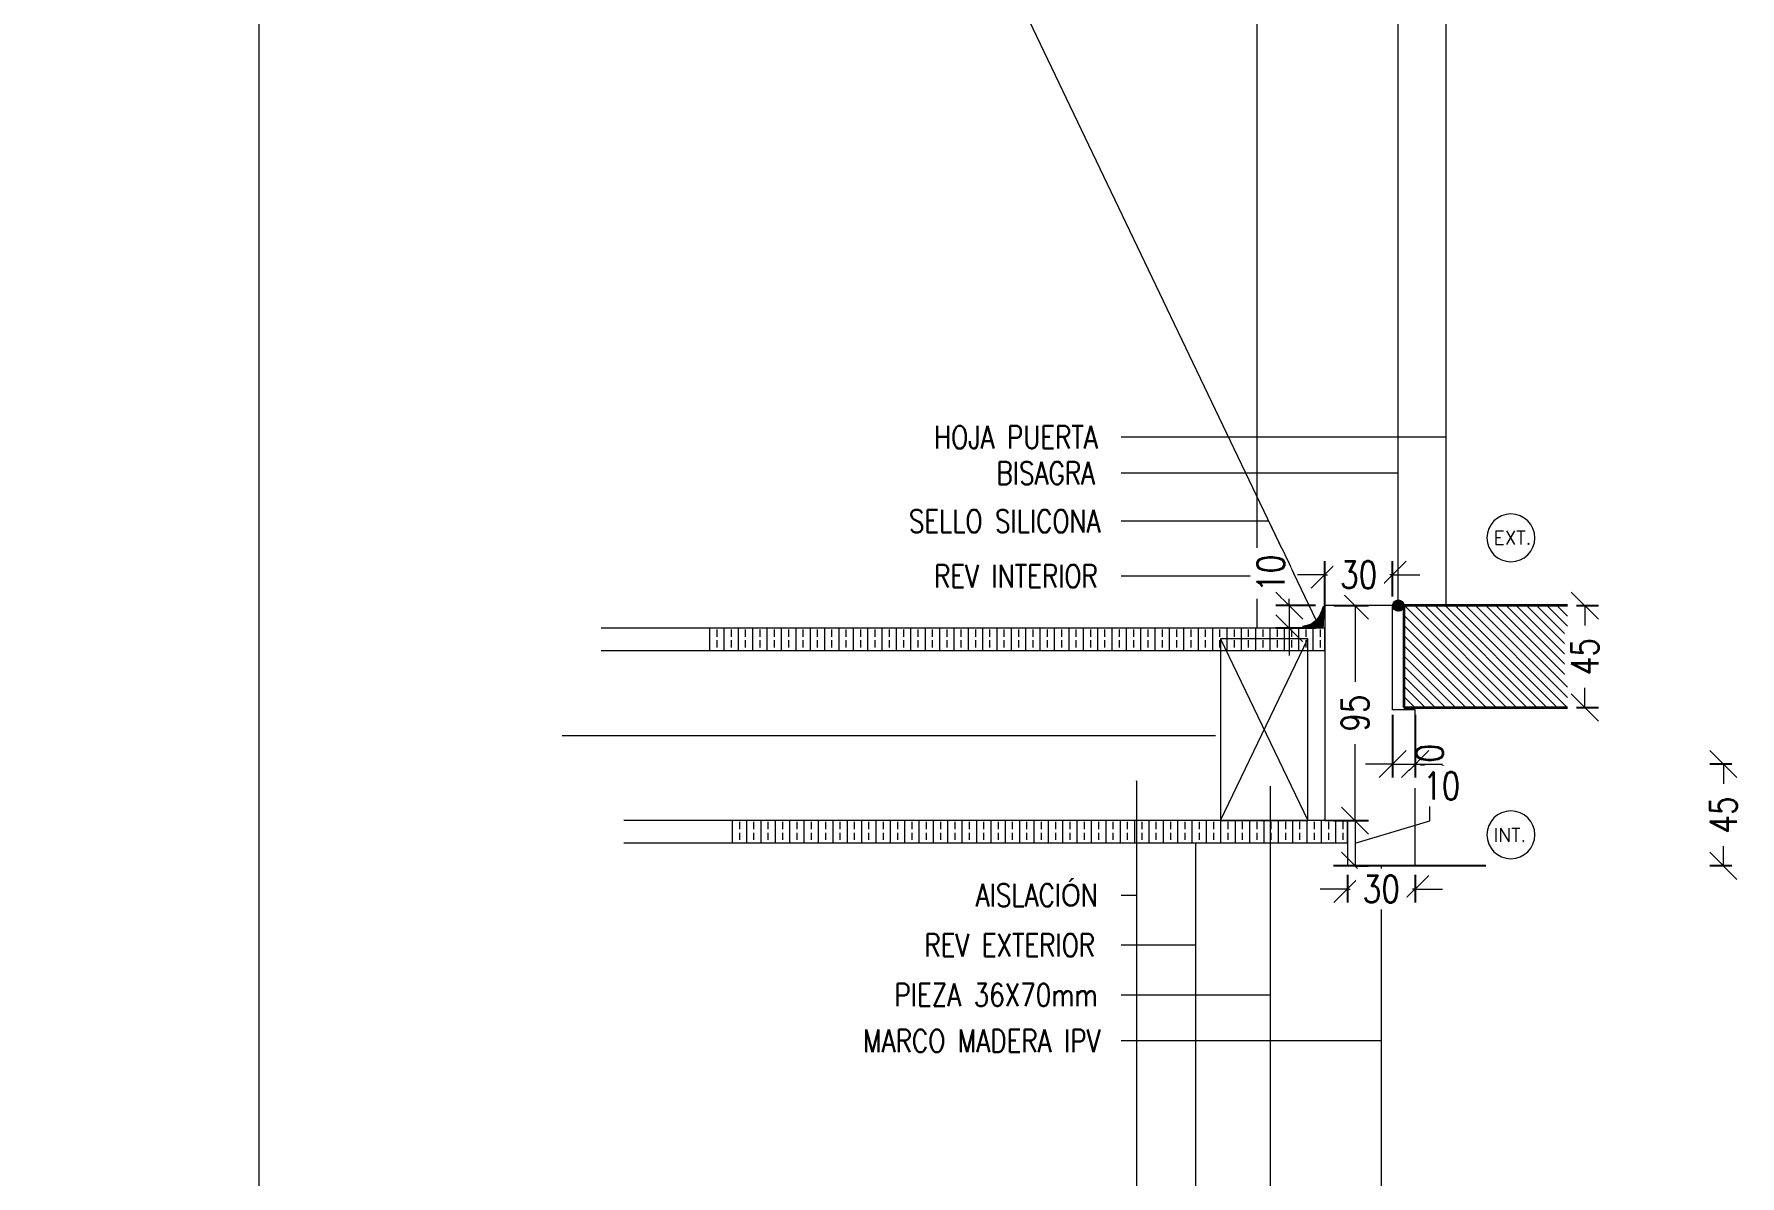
# Model space of a CAD drawing. Header units: metres. Extents: x -2 to 690, y -116 to 73.
# Drawn here: x 185.796 to 186.55, y 32.74 to 33.244 of the extents above; entities that cross this region are included whole.
import ezdxf

# ---------------------------------------------------------------- set-up
doc = ezdxf.new("R2010")
doc.units = ezdxf.units.M
doc.header["$LTSCALE"] = 5
doc.header["$MEASUREMENT"] = 0
doc.layers.get('0').update_dxf_attribs({"color": 30})
doc.layers.get('DEFPOINTS').update_dxf_attribs({"color": 210})
for name, color, linetype, lineweight in [('A-ANNO-DIMS', 3, 'Continuous', 18), ('A-ANNO-SYMB', 3, 'Continuous', 18), ('A-ANNO-TEXT', 3, 'Continuous', 18), ('A-DETL-PATT', 8, 'Continuous', 18), ('A-ELEV-MBE1', 7, 'Continuous', 35), ('A-ELEV-MBE2', 4, 'Continuous', 25), ('A-WALL-PATT', 8, 'Continuous', 18), ('A-WALL-STUD', 3, 'Continuous', 18)]:
    doc.layers.add(name, color=color, linetype=linetype, lineweight=lineweight)
doc.styles.add('E-ROMANS', font='romans.shx', dxfattribs={"width": 0.8})
doc.dimstyles.new('E-0010_TICK_12', dxfattribs={"dimscale": 0.001, "dimtxt": 12, "dimasz": 12, "dimexe": 6, "dimexo": 4, "dimgap": 6, "dimtad": 0, "dimdec": 0, "dimlfac": 1000, "dimzin": 0, "dimdsep": 46, "dimtxsty": 'E-ROMANS', "dimblk": 'OBLIQUE', "dimcen": 6, "dimclrd": 256, "dimclre": 256, "dimclrt": 256, "dimadec": 0, "dimazin": 0, "dimtfac": 1, "dimtdec": 0, "dimtmove": 1, "dimatfit": 3, "dimldrblk": 'OPEN90', "dimfxl": 1, "dimtfill": 1, "dimtolj": 1, "dimtzin": 0, "dimlwd": -1, "dimarcsym": 0})
doc.dimstyles.new('E-0100_TICK_12', dxfattribs={"dimscale": 0.001, "dimtxt": 120, "dimasz": 120, "dimexe": 60, "dimexo": 40, "dimgap": 60, "dimtad": 0, "dimzin": 0, "dimdsep": 46, "dimtxsty": 'E-ROMANS', "dimblk": 'OBLIQUE', "dimcen": 60, "dimclrd": 256, "dimclre": 256, "dimclrt": 256, "dimadec": 0, "dimazin": 0, "dimtfac": 1, "dimtmove": 1, "dimatfit": 3, "dimldrblk": 'OPEN90', "dimfxl": 1, "dimtfill": 1, "dimtolj": 1, "dimtzin": 0, "dimlwd": -1, "dimarcsym": 0})

# ---------------------------------------------------------------- blocks, each defined once
blk = doc.blocks.new('_Oblique')
at = {"color": 0, "linetype": 'ByBlock', "lineweight": -2}
blk.add_line((-0.5, -0.5), (0.5, 0.5), dxfattribs=at)
blk = doc.blocks.new('*D1818')
at = {"layer": 'A-ANNO-DIMS', "lineweight": -2, "transparency": 16777216}
for p, q in [((186.4780332217784, 32.99164758499621), (186.4877338362904, 32.99164758499621)), ((186.4780332217784, 32.94664758499622), (186.4877338362904, 32.94664758499622))]:
    blk.add_line(p, q, dxfattribs=at)
at = {"layer": 'A-ANNO-DIMS', "transparency": 16777216}
for p, q in [((186.4817338362904, 32.99164758499621), (186.4817338362904, 32.98291901356765)), ((186.4817338362904, 32.94664758499622), (186.4817338362904, 32.95537615642478))]:
    blk.add_line(p, q, dxfattribs=at)
at = {"layer": 'DEFPOINTS', "color": 0, "transparency": 16777216}
for p in [(186.4740332217784, 32.99164758499621), (186.4817338362904, 32.99164758499621), (186.4740332217784, 32.94664758499622)]:
    blk.add_point(p, dxfattribs=at)
at = {"layer": 'A-ANNO-DIMS', "transparency": 16777216, "xscale": 0.012, "yscale": 0.012, "zscale": 0.012}
for p, rotation in [((186.4817338362904, 32.99164758499621), 90), ((186.4817338362904, 32.94664758499622), 270)]:
    blk.add_blockref('_Oblique', p, dxfattribs=dict(at, rotation=rotation))
at = {"layer": 'A-ANNO-DIMS', "transparency": 16777216, "insert": (186.4817338362904, 32.96914758499624), "char_height": 0.012, "attachment_point": 5, "rotation": 90, "style": 'E-ROMANS', "bg_fill": 3, "box_fill_scale": 1.25, "bg_fill_color": 256, "bg_fill_true_color": 13158600, "bg_fill_transparency": 0}
blk.add_mtext('\\A1;45', dxfattribs=at)
blk = doc.blocks.new('_Open90')
at = {"color": 0, "linetype": 'ByBlock', "lineweight": -2}
for p, q in [((0, 0), (-1, 0)), ((-0.5, 0.5), (0, 0)), ((0, 0), (-0.5, -0.5))]:
    blk.add_line(p, q, dxfattribs=at)
blk = doc.blocks.new('*D1819')
at = {"layer": 'A-ANNO-DIMS', "lineweight": -2, "transparency": 16777216}
for p, q in [((186.5466302617256, 32.92164758499619), (186.5369296472135, 32.92164758499619)), ((186.5466302617256, 32.87664758499621), (186.5369296472135, 32.87664758499621))]:
    blk.add_line(p, q, dxfattribs=at)
at = {"layer": 'A-ANNO-DIMS', "transparency": 16777216}
for p, q in [((186.5429296472135, 32.92164758499619), (186.5429296472135, 32.91291901356763)), ((186.5429296472135, 32.87664758499621), (186.5429296472135, 32.88537615642477))]:
    blk.add_line(p, q, dxfattribs=at)
at = {"layer": 'DEFPOINTS', "color": 0, "transparency": 16777216}
for p in [(186.5506302617256, 32.92164758499619), (186.5429296472135, 32.87664758499621), (186.5506302617256, 32.87664758499621)]:
    blk.add_point(p, dxfattribs=at)
at = {"layer": 'A-ANNO-DIMS', "transparency": 16777216, "xscale": 0.012, "yscale": 0.012, "zscale": 0.012}
for p, rotation in [((186.5429296472135, 32.92164758499619), 90), ((186.5429296472135, 32.87664758499621), 270)]:
    blk.add_blockref('_Oblique', p, dxfattribs=dict(at, rotation=rotation))
at = {"layer": 'A-ANNO-DIMS', "transparency": 16777216, "insert": (186.5429296472135, 32.89914758499623), "char_height": 0.012, "attachment_point": 5, "rotation": 90, "style": 'E-ROMANS', "bg_fill": 3, "box_fill_scale": 1.25, "bg_fill_color": 256, "bg_fill_true_color": 13158600, "bg_fill_transparency": 0}
blk.add_mtext('\\A1;45', dxfattribs=at)
blk = doc.blocks.new('*D1692')
at = {"layer": 'A-ANNO-DIMS', "transparency": 16777216}
for p, q in [((186.3510925104482, 32.99164758499621), (186.3510925104482, 33.00364758499621)), ((186.3510925104482, 32.9816475849962), (186.3510925104482, 32.9696475849962))]:
    blk.add_line(p, q, dxfattribs=at)
at = {"layer": 'A-ANNO-DIMS', "lineweight": -2, "transparency": 16777216}
for p, q in [((186.3627610731534, 32.99164758499621), (186.3450925104482, 32.99164758499621)), ((186.3627610731534, 32.9816475849962), (186.3450925104482, 32.9816475849962))]:
    blk.add_line(p, q, dxfattribs=at)
at = {"layer": 'DEFPOINTS', "color": 0, "transparency": 16777216}
for p in [(186.3667610731534, 32.99164758499621), (186.3510925104482, 32.9816475849962), (186.3667610731534, 32.9816475849962)]:
    blk.add_point(p, dxfattribs=at)
at = {"layer": 'A-ANNO-DIMS', "transparency": 16777216, "xscale": 0.012, "yscale": 0.012, "zscale": 0.012, "rotation": 90}
blk.add_blockref('_Oblique', (186.3510925104482, 32.9816475849962), dxfattribs=at)
at = {"layer": 'A-ANNO-DIMS', "transparency": 16777216, "insert": (186.3429576155907, 33.00590887983687), "char_height": 0.012, "attachment_point": 5, "rotation": 90, "style": 'E-ROMANS', "bg_fill": 3, "box_fill_scale": 1.25, "bg_fill_color": 256, "bg_fill_true_color": 13158600, "bg_fill_transparency": 0}
blk.add_mtext('\\A1;10', dxfattribs=at)
at = {"layer": 'A-ANNO-DIMS', "transparency": 16777216}
blk.add_line((186.3510925104482, 32.99164758499621), (186.3510925104482, 32.9816475849962), dxfattribs=at)
at = {"layer": 'A-ANNO-DIMS', "transparency": 16777216, "xscale": 0.012, "yscale": 0.012, "zscale": 0.012, "rotation": 270}
blk.add_blockref('_Oblique', (186.3510925104482, 32.99164758499621), dxfattribs=at)
blk = doc.blocks.new('*D1693')
at = {"layer": 'A-ANNO-DIMS', "lineweight": -2, "transparency": 16777216}
for p, q in [((186.3707610731533, 32.99164758499621), (186.3861671296561, 32.99164758499621)), ((186.3707610731533, 32.8966475849962), (186.3861671296561, 32.8966475849962))]:
    blk.add_line(p, q, dxfattribs=at)
at = {"layer": 'A-ANNO-DIMS', "transparency": 16777216}
for p, q in [((186.3801671296561, 32.99164758499621), (186.3801671296561, 32.95791901356763)), ((186.3801671296561, 32.8966475849962), (186.3801671296561, 32.93037615642477))]:
    blk.add_line(p, q, dxfattribs=at)
at = {"layer": 'DEFPOINTS', "color": 0, "transparency": 16777216}
for p in [(186.3667610731534, 32.99164758499621), (186.3801671296561, 32.99164758499621), (186.3667610731534, 32.8966475849962)]:
    blk.add_point(p, dxfattribs=at)
at = {"layer": 'A-ANNO-DIMS', "transparency": 16777216, "xscale": 0.012, "yscale": 0.012, "zscale": 0.012}
for p, rotation in [((186.3801671296561, 32.99164758499621), 90), ((186.3801671296561, 32.8966475849962), 270)]:
    blk.add_blockref('_Oblique', p, dxfattribs=dict(at, rotation=rotation))
at = {"layer": 'A-ANNO-DIMS', "transparency": 16777216, "insert": (186.3801671296561, 32.94414758499623), "char_height": 0.012, "attachment_point": 5, "rotation": 90, "style": 'E-ROMANS', "bg_fill": 3, "box_fill_scale": 1.25, "bg_fill_color": 256, "bg_fill_true_color": 13158600, "bg_fill_transparency": 0}
blk.add_mtext('\\A1;95', dxfattribs=at)
blk = doc.blocks.new('*D1694')
at = {"layer": 'A-ANNO-DIMS', "lineweight": -2, "transparency": 16777216}
for p, q in [((186.3667610731534, 32.9856475849962), (186.3667610731534, 33.01130474779281)), ((186.3967610731534, 32.99564758499621), (186.3967610731534, 33.01130474779281))]:
    blk.add_line(p, q, dxfattribs=at)
at = {"layer": 'A-ANNO-DIMS', "transparency": 16777216}
for p, q in [((186.3667610731534, 33.00530474779281), (186.3547610731534, 33.00530474779281)), ((186.3667610731534, 33.00530474779281), (186.3679896445819, 33.00530474779281)), ((186.3967610731534, 33.00530474779281), (186.3955325017248, 33.00530474779281)), ((186.3967610731534, 33.00530474779281), (186.4087610731534, 33.00530474779281))]:
    blk.add_line(p, q, dxfattribs=at)
at = {"layer": 'DEFPOINTS', "color": 0, "transparency": 16777216}
for p in [(186.3667610731534, 33.00530474779281), (186.3967610731534, 32.99164758499621), (186.3667610731534, 32.9816475849962)]:
    blk.add_point(p, dxfattribs=at)
at = {"layer": 'A-ANNO-DIMS', "transparency": 16777216, "xscale": 0.012, "yscale": 0.012, "zscale": 0.012}
blk.add_blockref('_Oblique', (186.3667610731534, 33.00530474779281), dxfattribs=at)
at = {"layer": 'A-ANNO-DIMS', "transparency": 16777216, "xscale": 0.012, "yscale": 0.012, "zscale": 0.012, "rotation": 180}
blk.add_blockref('_Oblique', (186.3967610731534, 33.00530474779281), dxfattribs=at)
at = {"layer": 'A-ANNO-DIMS', "transparency": 16777216, "insert": (186.3817610731534, 33.00530474779281), "char_height": 0.012, "attachment_point": 5, "style": 'E-ROMANS', "bg_fill": 3, "box_fill_scale": 1.25, "bg_fill_color": 256, "bg_fill_true_color": 13158600, "bg_fill_transparency": 0}
blk.add_mtext('\\A1;30', dxfattribs=at)
blk = doc.blocks.new('*D1695')
at = {"layer": 'A-ANNO-DIMS', "transparency": 16777216}
for p, q in [((186.4131671296561, 32.89654758499623), (186.4131671296561, 32.90854758499623)), ((186.3801671296561, 32.89664758499622), (186.3801671296561, 32.87664758499622)), ((186.3801671296561, 32.88664758499623), (186.4131671296561, 32.89654758499623))]:
    blk.add_line(p, q, dxfattribs=at)
at = {"layer": 'A-ANNO-DIMS', "lineweight": -2, "transparency": 16777216}
for p, q in [((186.3807610731533, 32.89664758499622), (186.3861671296561, 32.89664758499622)), ((186.3807610731533, 32.87664758499622), (186.3861671296561, 32.87664758499622))]:
    blk.add_line(p, q, dxfattribs=at)
at = {"layer": 'DEFPOINTS', "color": 0, "transparency": 16777216}
for p in [(186.3767610731533, 32.89664758499622), (186.3767610731533, 32.87664758499622), (186.3801671296561, 32.87664758499622)]:
    blk.add_point(p, dxfattribs=at)
at = {"layer": 'A-ANNO-DIMS', "transparency": 16777216, "xscale": 0.012, "yscale": 0.012, "zscale": 0.012}
for p, rotation in [((186.3801671296561, 32.89664758499622), 90), ((186.3801671296561, 32.87664758499622), 270)]:
    blk.add_blockref('_Oblique', p, dxfattribs=dict(at, rotation=rotation))
at = {"layer": 'A-ANNO-DIMS', "transparency": 16777216, "insert": (186.4131671296561, 32.92231901356769), "char_height": 0.012, "attachment_point": 5, "rotation": 90, "style": 'E-ROMANS', "bg_fill": 3, "box_fill_scale": 1.25, "bg_fill_color": 256, "bg_fill_true_color": 13158600, "bg_fill_transparency": 0}
blk.add_mtext('\\A1;20', dxfattribs=at)
blk = doc.blocks.new('*D1696')
at = {"layer": 'A-ANNO-DIMS', "lineweight": -2, "transparency": 16777216}
for p, q in [((186.3767610731533, 32.87264758499622), (186.3767610731533, 32.86040465640285)), ((186.4067610731533, 32.87264758499622), (186.4067610731533, 32.86040465640285))]:
    blk.add_line(p, q, dxfattribs=at)
at = {"layer": 'A-ANNO-DIMS', "transparency": 16777216}
for p, q in [((186.3767610731533, 32.86640465640285), (186.3647610731533, 32.86640465640285)), ((186.3767610731533, 32.86640465640285), (186.3779896445819, 32.86640465640285)), ((186.4067610731533, 32.86640465640285), (186.4055325017248, 32.86640465640285)), ((186.4067610731533, 32.86640465640285), (186.4187610731533, 32.86640465640285))]:
    blk.add_line(p, q, dxfattribs=at)
at = {"layer": 'DEFPOINTS', "color": 0, "transparency": 16777216}
for p in [(186.3767610731533, 32.87664758499622), (186.4067610731533, 32.87664758499622), (186.4067610731533, 32.86640465640285)]:
    blk.add_point(p, dxfattribs=at)
at = {"layer": 'A-ANNO-DIMS', "transparency": 16777216, "xscale": 0.012, "yscale": 0.012, "zscale": 0.012}
blk.add_blockref('_Oblique', (186.3767610731533, 32.86640465640285), dxfattribs=at)
at = {"layer": 'A-ANNO-DIMS', "transparency": 16777216, "xscale": 0.012, "yscale": 0.012, "zscale": 0.012, "rotation": 180}
blk.add_blockref('_Oblique', (186.4067610731533, 32.86640465640285), dxfattribs=at)
at = {"layer": 'A-ANNO-DIMS', "transparency": 16777216, "insert": (186.3917610731534, 32.86640465640285), "char_height": 0.012, "attachment_point": 5, "style": 'E-ROMANS', "bg_fill": 3, "box_fill_scale": 1.25, "bg_fill_color": 256, "bg_fill_true_color": 13158600, "bg_fill_transparency": 0}
blk.add_mtext('\\A1;30', dxfattribs=at)
blk = doc.blocks.new('*D1697')
at = {"layer": 'A-ANNO-DIMS', "lineweight": -2, "transparency": 16777216}
for p, q in [((186.3967610731534, 32.94345380974309), (186.3967610731534, 32.91565329156916)), ((186.4067610731533, 32.94345380974309), (186.4067610731533, 32.91565329156916))]:
    blk.add_line(p, q, dxfattribs=at)
at = {"layer": 'A-ANNO-DIMS', "transparency": 16777216}
for p, q in [((186.3967610731534, 32.92165329156916), (186.3847610731534, 32.92165329156916)), ((186.4067610731533, 32.92165329156916), (186.4187610731533, 32.92165329156916))]:
    blk.add_line(p, q, dxfattribs=at)
at = {"layer": 'DEFPOINTS', "color": 0, "transparency": 16777216}
for p in [(186.3967610731534, 32.94745380974309), (186.4067610731533, 32.94745380974309)]:
    blk.add_point(p, dxfattribs=at)
at = {"layer": 'A-ANNO-DIMS', "transparency": 16777216, "xscale": 0.012, "yscale": 0.012, "zscale": 0.012}
blk.add_blockref('_Oblique', (186.3967610731534, 32.92165329156916), dxfattribs=at)
at = {"layer": 'A-ANNO-DIMS', "transparency": 16777216, "insert": (186.4184757337034, 32.91198734830009), "char_height": 0.012, "attachment_point": 5, "style": 'E-ROMANS', "bg_fill": 3, "box_fill_scale": 1.25, "bg_fill_color": 256, "bg_fill_true_color": 13158600, "bg_fill_transparency": 0}
blk.add_mtext('\\A1;10', dxfattribs=at)
at = {"layer": 'A-ANNO-DIMS', "transparency": 16777216}
blk.add_line((186.3967610731534, 32.92165329156916), (186.4067610731533, 32.92165329156916), dxfattribs=at)
at = {"layer": 'DEFPOINTS', "color": 0, "transparency": 16777216}
blk.add_point((186.4067610731533, 32.92165329156916), dxfattribs=at)
at = {"layer": 'A-ANNO-DIMS', "transparency": 16777216, "xscale": 0.012, "yscale": 0.012, "zscale": 0.012, "rotation": 180}
blk.add_blockref('_Oblique', (186.4067610731533, 32.92165329156916), dxfattribs=at)

msp = doc.modelspace()

# ---------------------------------------------------------------- hatches: boundary and pattern name
at = {"layer": 'A-DETL-PATT'}
h = msp.add_hatch(dxfattribs=at)
h.set_pattern_fill('ANSI31', color=256, scale=0.0001)
h.set_pattern_definition([(45, (33.41416196209087, 3.470958203884862), (-0.0002245064030267288, 0.0002245064030267288), [])])
edge = h.paths.add_edge_path()
edge.add_arc((186.3992610731534, 32.99164758499621), 0.002499999999997726, 0, 360)
h = msp.add_hatch(dxfattribs=at)
h.set_pattern_fill('ANSI31', color=256, scale=0.001, angle=90)
h.set_pattern_definition([(135, (216.5961268355417, -119.980513850122), (-0.002245064030267288, -0.002245064030267288), [])])
h.paths.add_polyline_path([(186.4740332217784, 32.94664758499619), (186.4740332217784, 32.99164758499624), (186.4017610731534, 32.99164758499621), (186.4017610731534, 32.94664758499622)])
h = msp.add_hatch(dxfattribs=at)
h.set_pattern_fill('BRASS', color=256, scale=0.001, angle=90, style=0)
h.set_pattern_definition([(90, (210.0599069243067, -538.0220393157792), (-0.00635, 3.888253587292846e-19), []), (90, (210.0567319243067, -538.0220393157792), (-0.00635, 3.888253587292846e-19), [0.003175, -0.0015875])])
h.paths.add_polyline_path([(186.3667610731534, 32.9816475849962), (186.0934037469627, 32.9816475849962), (186.0934037469627, 32.9716475849961), (186.3667610731534, 32.97164758499633)])
h = msp.add_hatch(dxfattribs=at)
h.set_pattern_fill('BRASS', color=256, scale=0.001, angle=90, style=0)
h.set_pattern_definition([(90, (210.0699069243067, -538.1070393157793), (-0.00635, 3.888253587292846e-19), []), (90, (210.0667319243067, -538.1070393157793), (-0.00635, 3.888253587292846e-19), [0.003175, -0.0015875])])
h.paths.add_polyline_path([(186.3767610731533, 32.8966475849962), (186.1034037469627, 32.8966475849962), (186.1034037469627, 32.88664758499609), (186.3767610731533, 32.88664758499632)])

# ---------------------------------------------------------------- linework, layer by layer
at = {"layer": 'A-ANNO-SYMB'}
for p, q in [((186.3667610731534, 32.9816475849962), (186.0469949205761, 32.9816475849962)), ((186.3667610731534, 32.9716475849962), (186.3667610731534, 32.9816475849962)), ((186.3667610731534, 32.97164758499621), (186.0469949205761, 32.97164758499621)), ((186.3767610731533, 32.89664758499622), (186.0569949205761, 32.89664758499622)), ((186.3767610731533, 32.88664758499623), (186.3767610731533, 32.89664758499622)), ((186.3767610731533, 32.88664758499623), (186.0569949205761, 32.88664758499623))]:
    msp.add_line(p, q, dxfattribs=at)
msp.add_lwpolyline([(186.3767610731533, 32.89664758499622), (186.3767610731533, 32.87664758499622), (186.4067610731533, 32.87664758499622), (186.4067610731533, 32.94564758499622), (186.3967610731534, 32.94564758499622), (186.3967610731534, 32.99164758499621), (186.3667610731534, 32.99164758499621), (186.3667610731534, 32.97164758499621), (186.3667610731534, 32.89664758499622)], close=True, dxfattribs=at)
msp.add_lwpolyline([(186.3767610731533, 32.89664758499622), (186.3767610731533, 32.87664758499622), (186.4067610731533, 32.87664758499622), (186.4067610731533, 32.94564758499622), (186.3967610731534, 32.94564758499622), (186.3967610731534, 32.99164758499621), (186.3667610731534, 32.99164758499621), (186.3667610731534, 32.97164758499621), (186.3667610731534, 32.89664758499622)], close=True, dxfattribs=at)
msp.add_circle((186.3992610731534, 32.99164758499621), 0.002499999999997726, dxfattribs=at)
at = {"layer": 'A-ANNO-TEXT'}
for centre, start, end in [((186.4490365740917, 33.02159149352125), 0, 180), ((186.4490365740917, 33.02159149352125), 180, 0), ((186.4490365740917, 32.89037453934227), 0, 180), ((186.4490365740917, 32.89037453934227), 180, 0)]:
    msp.add_arc(centre, 0.01057730889806408, start, end, dxfattribs=at)
at = {"layer": 'A-ELEV-MBE1'}
for p, q in [((186.4740332217784, 32.99164758499621), (186.4017610731534, 32.99164758499621)), ((186.4017610731534, 32.99164758499621), (186.4017610731534, 32.94664758499622)), ((186.4017610731534, 32.94664758499622), (186.4740332217784, 32.94664758499622))]:
    msp.add_line(p, q, dxfattribs=at)
at = {"layer": 'A-ELEV-MBE2'}
msp.add_line((186.4379323179074, 32.87664758499622), (186.3706601692824, 32.87664758499622), dxfattribs=at)
at = {"layer": 'A-WALL-PATT', "ltscale": 0.075}
msp.add_line((186.3185467874391, 32.93414758499622), (186.029711221362, 32.93414758499599), dxfattribs=at)

# ---------------------------------------------------------------- texts
at = {"layer": 'A-ANNO-TEXT', "style": 'E-ROMANS'}
for s, p in [('EXT.', (186.4414187154121, 33.01863007708047)), ('INT.', (186.4414187154121, 32.88733595578305))]:
    msp.add_text(s, height=0.006, dxfattribs=at).set_placement(p)
at = {"layer": 'A-ANNO-TEXT', "char_height": 0.01, "attachment_point": 6, "style": 'E-ROMANS'}
for s, insert in [('HOJA PUERTA', (186.266480285112, 33.06604290263247)), ('BISAGRA', (186.2652781154311, 33.05021451748819)), ('SELLO SILICONA', (186.2676824547929, 33.02895445523155)), ('REV INTERIOR', (186.266480285112, 33.00468519049146)), ('AISLACI{\\fArial|b0|i0|c0|p34;Ó}N', (186.2664802851121, 32.86360997950074)), ('REV EXTERIOR', (186.2652781154313, 32.84160997950075)), ('PIEZA 36X70mm', (186.2664802851121, 32.81960997950075)), ('MARCO MADERA IPV', (186.2676824547929, 32.79929243930101))]:
    msp.add_mtext(s, dxfattribs=dict(at, insert=insert))

# ---------------------------------------------------------------- leaders
at = {"layer": 'A-ANNO-TEXT', "annotation_type": 0, "has_hookline": 1, "hookline_direction": 1}
for points, horizontal_direction in [([(186.3992610731534, 32.99414758499621), (186.3992610731533, 33.05024891439677), (186.2768116175204, 33.05024891439658)], (1, 1.178974613411218e-12, 0)), ([(186.42049951578, 32.99164758499621), (186.42049951578, 33.06607729954093), (186.2768116175204, 33.06607729954086)], (1, 1.178974613411218e-12, 0)), ([(186.3368829155556, 32.9816475849962), (186.3368829155556, 33.00471958739988), (186.2768116175205, 33.00471958739985)], (1, 1.178974613411218e-12, 0)), ([(185.8958521057833, 32.64883759265241), (185.8958521057833, 32.66900723559836), (185.9332512228811, 32.66900723559836)], (-1, 0, 0))]:
    msp.add_leader(points, dimstyle='E-0100_TICK_12', override={"dimasz": 0.05, "dimtad": 0, "dimldrblk": 'Open90'}, dxfattribs=dict(at, horizontal_direction=horizontal_direction))
for points in [[(186.2836412528524, 32.91417342405338), (186.2836412528524, 32.86357558259237), (186.2768116175206, 32.86357558259237)], [(186.3426539302963, 32.91187297438173), (186.3426539302963, 32.81957558259237), (186.2768116175206, 32.81957558259237)], [(186.3096124041624, 32.88664758499623), (186.3096124041624, 32.84157558259238), (186.2768116175206, 32.84157558259238)], [(186.3917610731534, 32.87664758499622), (186.3917610731534, 32.79925804239263), (186.2768116175206, 32.79925804239263)]]:
    msp.add_leader(points, dimstyle='E-0100_TICK_12', override={"dimasz": 0.05, "dimtad": 0, "dimldrblk": 'Open90'}, dxfattribs=at)

# ---------------------------------------------------------------- next in the draw order: dimensions: what is measured, and where the dimension line sits
at = {"layer": 'A-ANNO-DIMS'}
dim = msp.add_linear_dim(base=(186.3510925104482, 32.9816475849962), p1=(186.3667610731534, 32.99164758499621), p2=(186.3667610731534, 32.9816475849962), angle=270, dimstyle='E-0010_TICK_12', dxfattribs=at)
dim.commit()
dim.dimension.update_dxf_attribs({"geometry": '*D1692', "text_midpoint": (186.3429576155907, 33.00590887983687), "dimtype": 160})
for base, p1, p2, angle, picture, middle in [((186.4817338362904, 32.99164758499621), (186.4740332217784, 32.94664758499622), (186.4740332217784, 32.99164758499621), 270, '*D1818', (186.4817338362904, 32.96914758499624)), ((186.5429296472135, 32.87664758499621), (186.5506302617256, 32.92164758499619), (186.5506302617256, 32.87664758499621), 90, '*D1819', (186.5429296472135, 32.89914758499623))]:
    dim = msp.add_linear_dim(base=base, p1=p1, p2=p2, angle=angle, dimstyle='E-0010_TICK_12', dxfattribs=at)
    dim.commit()
    dim.dimension.update_dxf_attribs({"geometry": picture, "text_midpoint": middle})

# ---------------------------------------------------------------- next in the draw order: linework, layer by layer
at = {"layer": 'A-WALL-STUD'}
for p, q in [((186.320689644582, 32.89664758499603), (186.3592610731534, 32.97700472785314)), ((186.320689644582, 32.97700472785314), (186.3592610731534, 32.89664758499603))]:
    msp.add_line(p, q, dxfattribs=at)
msp.add_lwpolyline([(186.320689644582, 32.89664758499603), (186.3592610731534, 32.89664758499603), (186.3592610731534, 32.97700472785314), (186.320689644582, 32.97700472785314), (186.320689644582, 32.89664758499603)], dxfattribs=at)

# ---------------------------------------------------------------- next in the draw order: dimensions: what is measured, and where the dimension line sits
at = {"layer": 'A-ANNO-DIMS'}
dim = msp.add_linear_dim(base=(186.3801671296561, 32.99164758499621), p1=(186.3667610731534, 32.8966475849962), p2=(186.3667610731534, 32.99164758499621), angle=90, dimstyle='E-0010_TICK_12', dxfattribs=at)
dim.commit()
dim.dimension.update_dxf_attribs({"geometry": '*D1693', "text_midpoint": (186.3801671296561, 32.94414758499623)})

# ---------------------------------------------------------------- next in the draw order: dimensions: what is measured, and where the dimension line sits
for base, p1, p2, angle, picture, middle in [((186.3667610731534, 33.00530474779281), (186.3967610731534, 32.99164758499621), (186.3667610731534, 32.9816475849962), 180, '*D1694', (186.3817610731534, 33.00530474779281)), ((186.3801671296561, 32.87664758499622), (186.3767610731533, 32.89664758499622), (186.3767610731533, 32.87664758499622), 90, '*D1695', (186.4131671296561, 32.91454758499626))]:
    dim = msp.add_linear_dim(base=base, p1=p1, p2=p2, angle=angle, dimstyle='E-0010_TICK_12', dxfattribs=at)
    dim.commit()
    dim.dimension.update_dxf_attribs({"geometry": picture, "text_midpoint": middle})

# ---------------------------------------------------------------- next in the draw order: hatches: boundary and pattern name
at = {"layer": 'A-DETL-PATT'}
h = msp.add_hatch(dxfattribs=at)
h.set_pattern_fill('LINE', color=256, scale=0.0001, angle=45, style=0)
h.set_pattern_definition([(315, (-384.5400092434703, 56.48466441081406), (-0.0002245064030267288, -0.0002245064030267289), [])])
edge = h.paths.add_edge_path()
edge.add_line((186.3660208835373, 32.9823529261734), (186.3569538374786, 32.9823529261734))
edge.add_spline(control_points=[(186.3569538374787, 32.9823529261734), (186.360648405689, 32.98308206056702), (186.362363792623, 32.98428934077258), (186.3636309013909, 32.98597294369704)], knot_values=[1, 1, 1, 1, 2, 2, 2, 2], weights=[1, 1, 1, 1], degree=3, periodic=0)
edge.add_spline(control_points=[(186.3636309013909, 32.98597294369704), (186.3650039858203, 32.98779735610463), (186.3656926208441, 32.98997033667859), (186.3660208835372, 32.99137988338355)], knot_values=[0, 0, 0, 0, 1, 1, 1, 1], weights=[1, 1, 1, 1], degree=3, periodic=0)
edge.add_line((186.3660208835372, 32.99137988338402), (186.3660208835373, 32.98235292617341))

# ---------------------------------------------------------------- next in the draw order: linework, layer by layer
at = {"layer": 'A-ANNO-SYMB'}
for p in [(186.3660208835372, 32.99137988338355), (186.3569538374787, 32.9823529261734)]:
    msp.add_line(p, (186.3660208835372, 32.9823529261734), dxfattribs=at)
msp.add_open_spline([(186.3660208835372, 32.99137988338355), (186.3656926208441, 32.98997033667859), (186.3650039858203, 32.98779735610463), (186.3636309013909, 32.98597294369704), (186.362363792623, 32.98428934077258), (186.360648405689, 32.98308206056702), (186.3569538374787, 32.9823529261734)], degree=3, knots=[0, 0, 0, 0, 1, 1, 1, 2, 2, 2, 2], dxfattribs=at)

# ---------------------------------------------------------------- next in the draw order: dimensions: what is measured, and where the dimension line sits
at = {"layer": 'A-ANNO-DIMS'}
dim = msp.add_linear_dim(base=(186.4067610731533, 32.92165329156916), p1=(186.3967610731534, 32.94745380974309), p2=(186.4067610731533, 32.94745380974309), angle=180, dimstyle='E-0010_TICK_12', dxfattribs=at)
dim.commit()
dim.dimension.update_dxf_attribs({"geometry": '*D1697', "text_midpoint": (186.4184757337034, 32.91198734830009), "dimtype": 160})
dim = msp.add_linear_dim(base=(186.4067610731533, 32.86640465640285), p1=(186.3767610731533, 32.87664758499622), p2=(186.4067610731533, 32.87664758499622), angle=180, dimstyle='E-0010_TICK_12', dxfattribs=at)
dim.commit()
dim.dimension.update_dxf_attribs({"geometry": '*D1696', "text_midpoint": (186.3917610731534, 32.86640465640285)})

# ---------------------------------------------------------------- next in the draw order: leaders
at = {"layer": 'A-ANNO-TEXT', "annotation_type": 0, "has_hookline": 1, "hookline_direction": 1}
msp.add_leader([(186.3630441479769, 32.98526779579189), (186.3421337772193, 33.02892005832317), (186.2768116175206, 33.02892005832317)], dimstyle='E-0100_TICK_12', override={"dimasz": 0.05, "dimtad": 0, "dimldrblk": 'Open90'}, dxfattribs=at)

doc.saveas('drawing.dxf')
